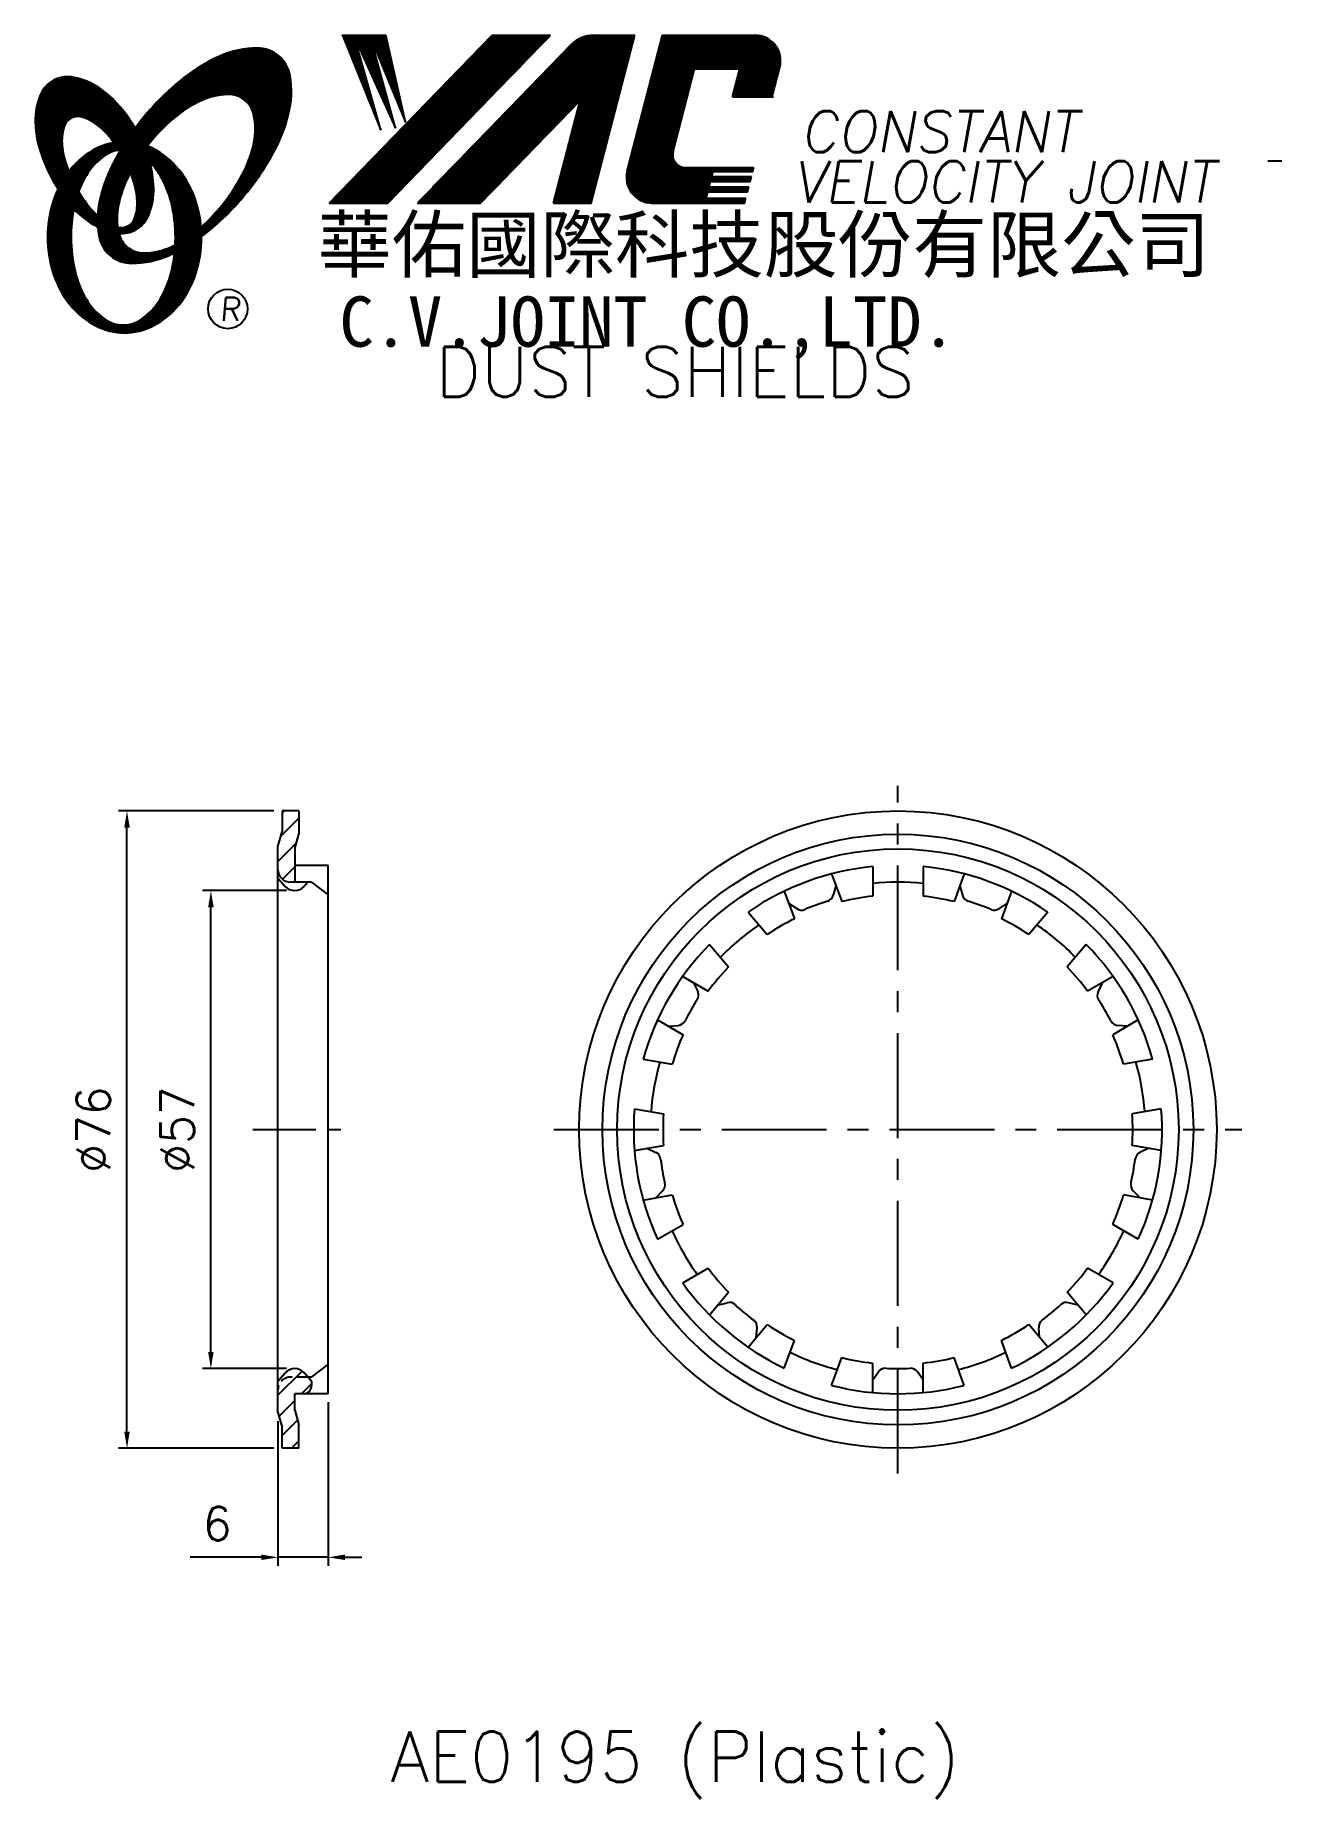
# Model space of a CAD drawing. Extents: x 596 to 744, y 289 to 499.
import ezdxf
from ezdxf.enums import TextEntityAlignment as Align

# ---------------------------------------------------------------- set-up
doc = ezdxf.new("R2010")
doc.units = 0
doc.header["$LTSCALE"] = 10
doc.header["$MEASUREMENT"] = 0
doc.linetypes.add('CENTER', pattern=[2, 1.25, -0.25, 0.25, -0.25])
doc.linetypes.add('HIDDEN2', pattern=[0.1875, 0.125, -0.0625])
doc.layers.get('0').update_dxf_attribs({"linetype": 'CONTINUOUS'})
doc.layers.get('DEFPOINTS').update_dxf_attribs({"linetype": 'CONTINUOUS'})
doc.layers.add('4', color=7, linetype='CONTINUOUS')
doc.styles.add('CHINA', font='KAIU.TTF')
doc.styles.add('ITALICC', font='simplex.shx')
doc.dimstyles.new('STANDARD$0', dxfattribs={"dimtxt": 4, "dimasz": 2, "dimexe": 1, "dimexo": 1, "dimgap": 2, "dimtad": 1, "dimdec": 4, "dimzin": 10, "dimtxsty": 'ITALICC', "dimcen": 2, "dimclrd": 5, "dimclre": 5, "dimclrt": 18, "dimaunit": 1, "dimazin": 3, "dimtp": 0.1, "dimtfac": 0.7, "dimtdec": 4, "dimtmove": 0, "dimatfit": 3, "dimtolj": 1, "dimtzin": 10})
pattern_1 = [(45, (496.552599, 291.632187), (-0.00883883476, 0.00883883476), [])]
pattern_2 = [(45, (665.143144, 255.327778), (-0.00727476112, 0.00727476112), [])]

# ---------------------------------------------------------------- blocks, each defined once
blk = doc.blocks.new('*D4')
at = {"color": 5, "linetype": 'BYBLOCK'}
for p, q in [((620.52, 397.07), (610.52, 397.07)), ((611.52, 342.07), (611.52, 395.07)), ((620.52, 340.07), (610.52, 340.07))]:
    blk.add_line(p, q, dxfattribs=at)
for points in [[(611.19, 395.07), (611.85, 395.07), (611.52, 397.07)], [(611.19, 342.07), (611.85, 342.07), (611.52, 340.07)]]:
    blk.add_solid(points, dxfattribs=at)
at = {"layer": 'DEFPOINTS', "color": 0, "linetype": 'BYBLOCK'}
for p in [(611.52, 397.07), (621.52, 397.07), (621.52, 340.07)]:
    blk.add_point(p, dxfattribs=at)
at = {"color": 18, "linetype": 'BYBLOCK', "insert": (607.52, 368.57), "char_height": 4, "attachment_point": 5, "rotation": 90, "style": 'ITALICC'}
blk.add_mtext('\\A1;∅57', dxfattribs=at)
blk = doc.blocks.new('*D5')
at = {"color": 5, "linetype": 'BYBLOCK'}
for p, q in [((619.02, 406.57), (600.52, 406.57)), ((601.52, 332.57), (601.52, 404.57)), ((619.02, 330.57), (600.52, 330.57))]:
    blk.add_line(p, q, dxfattribs=at)
for points in [[(601.19, 404.57), (601.85, 404.57), (601.52, 406.57)], [(601.19, 332.57), (601.85, 332.57), (601.52, 330.57)]]:
    blk.add_solid(points, dxfattribs=at)
at = {"layer": 'DEFPOINTS', "color": 0, "linetype": 'BYBLOCK'}
for p in [(601.52, 406.57), (620.02, 406.57), (620.02, 330.57)]:
    blk.add_point(p, dxfattribs=at)
at = {"color": 18, "linetype": 'BYBLOCK', "insert": (597.52, 368.57), "char_height": 4, "attachment_point": 5, "rotation": 90, "style": 'ITALICC'}
blk.add_mtext('\\A1;∅76', dxfattribs=at)
blk = doc.blocks.new('*D6')
at = {"color": 5, "linetype": 'BYBLOCK'}
for p, q in [((625.52, 336.07), (625.52, 316.57)), ((619.52, 333.82), (619.52, 316.57)), ((617.52, 317.57), (609.04, 317.57)), ((625.52, 317.57), (619.52, 317.57)), ((627.52, 317.57), (629.52, 317.57))]:
    blk.add_line(p, q, dxfattribs=at)
for points in [[(617.52, 317.9), (617.52, 317.24), (619.52, 317.57)], [(627.52, 317.9), (627.52, 317.24), (625.52, 317.57)]]:
    blk.add_solid(points, dxfattribs=at)
at = {"layer": 'DEFPOINTS', "color": 0, "linetype": 'BYBLOCK'}
for p in [(625.52, 337.07), (619.52, 334.82), (619.52, 317.57)]:
    blk.add_point(p, dxfattribs=at)
at = {"color": 18, "linetype": 'BYBLOCK', "insert": (612.28, 321.57), "char_height": 4, "attachment_point": 5, "style": 'ITALICC'}
blk.add_mtext('\\A1;6', dxfattribs=at)

msp = doc.modelspace()

# ---------------------------------------------------------------- hatches: boundary and pattern name
at = {"layer": '4', "linetype": 'CONTINUOUS'}
h = msp.add_hatch(dxfattribs=at)
h.set_pattern_fill('ANSI31', color=5, scale=0.1, style=0)
h.set_pattern_definition(pattern_1)
h.paths.add_polyline_path([(657.0113, 499.06317), (650.054, 499.06317), (630.63739, 479.05941), (637.5947, 479.05941)])
h.paths.add_polyline_path([(660.55819, 491.2976), (657.37782, 479.05941), (661.85881, 479.05941), (667.05724, 499.06317), (662.16051, 499.06317, 0.202785967), (659.42644, 497.90675), (641.13231, 479.05941), (648.67922, 479.05941)])
h.paths.add_polyline_path([(674.1853, 495.06475), (679.57902, 495.06475), (678.71, 491.72074), (683.42682, 491.72074), (684.34354, 495.2483, 0.490800957), (681.39334, 499.06317), (670.35902, 499.06317), (666.15197, 482.87428, 0.490800957), (669.10217, 479.05941), (680.13649, 479.05941), (680.29093, 479.65372), (675.57411, 479.65372), (675.76748, 480.39781), (680.4843, 480.39781), (680.64286, 481.00794), (675.92604, 481.00794), (676.08728, 481.62841), (680.8041, 481.62841), (680.96028, 482.2294), (676.24346, 482.2294), (676.40026, 482.83278), (681.11708, 482.83278), (681.23382, 483.28198), (673.09407, 483.28198, -0.490800957), (671.61897, 485.18941)])
h = msp.add_hatch(dxfattribs=at)
h.set_pattern_fill('ANSI31', color=1, scale=0.1, style=0)
h.set_pattern_definition(pattern_1)
h.paths.add_polyline_path([(637.36937, 499.06317), (632.19204, 499.06317), (636.7628, 487.75943), (633.69687, 498.71741), (638.53161, 487.99509), (635.58359, 498.71741), (639.71081, 488.70206)])
h = msp.add_hatch(dxfattribs=at)
h.set_pattern_fill('ANSI31', color=5, scale=0.082305, style=0)
h.set_pattern_definition([(45, (496.552599, 291.632187), (-0.00727476112, 0.00727476112), [])])
h.paths.add_polyline_path([(618.58807, 492.00069, -0.172879177), (620.52954, 491.34213, -0.172879177), (621.61684, 489.60407, -0.104527385), (621.64461, 486.27588, -0.065680101), (620.47508, 482.87393, -0.051823203), (618.03467, 479.03154, -0.044272532), (615.3597, 476.2052, -0.020203161), (615.41328, 475.06728, 0.006517006), (615.81783, 475.37936, 0.049863361), (620.37125, 479.79242, 0.049863361), (623.96089, 485.01959, 0.063682799), (625.78193, 489.64693, 0.103597411), (625.97123, 494.23091, 0.177892575), (624.62263, 496.60118, 0.177892575), (622.06024, 497.53451, 0.103597411), (617.57244, 496.58146, 0.063682799), (613.31469, 494.01239, 0.049863361), (608.76127, 489.59933, 0.016070017), (607.49057, 487.99302, -0.007061632), (607.73785, 487.55598, -0.031648676), (608.69044, 485.51941, -0.008069351), (609.12235, 486.08372, -0.051823203), (612.30072, 489.34217, -0.065680101), (615.34265, 491.26253, -0.104527385)])
h.paths.add_polyline_path([(605.5124, 478.83937, -0.065680101), (606.68193, 482.24133, -0.006063428), (606.92587, 482.71634, 0.027613469), (606.19904, 484.30441, 0.017011252), (605.66562, 485.23939, 0.007829282), (605.17163, 484.37216, 0.063682799), (603.35059, 479.74482, 0.103597411), (603.16129, 475.16085, 0.177892575), (604.5099, 472.79057, 0.177892575), (607.07229, 471.85724, 0.103597411), (611.56009, 472.81029, 0.008811776), (612.18705, 473.10036, 0.013922709), (612.26438, 474.07017, -0.009086703), (611.81436, 473.85273, -0.104527385), (608.56894, 473.11456, -0.172879177), (606.62747, 473.77313, -0.172879177), (605.54018, 475.51118, -0.104527385)])
h = msp.add_hatch(dxfattribs=at)
h.set_pattern_fill('ANSI31', color=3, scale=0.082305, style=0)
h.set_pattern_definition(pattern_2)
h.paths.add_polyline_path([(602.79157, 493.05153, 0.106488277), (599.84969, 494.0901, 0.158297415), (597.75949, 493.69506, 0.158297415), (596.30016, 492.14737, 0.106488277), (595.58934, 489.1096, 0.071723199), (596.00739, 485.79664, 0.058080454), (597.55237, 481.98126, 0.058080454), (599.93342, 478.62347, 0.071723199), (602.49866, 476.48571, 0.020895977), (603.03884, 476.18372, -0.030777155), (603.02294, 477.55994, -0.042059526), (601.92658, 478.7227, -0.04691039), (600.30742, 481.20385, -0.04691039), (599.17914, 483.94334, -0.060581117), (598.77704, 486.20541, -0.10187153), (599.08866, 488.29361, -0.185892489), (599.86875, 489.18525, -0.185892489), (601.04539, 489.32337, -0.10187153), (602.94304, 488.39783, -0.060581117), (604.57987, 486.78556, -0.04691039), (606.19904, 484.30441, -0.04691039), (607.32732, 481.56493, -0.060581117), (607.72942, 479.30286, -0.10187153), (607.4178, 477.21466, -0.185892489), (606.63771, 476.32302, -0.185892489), (605.46106, 476.1849, -0.002013383), (605.42026, 476.19552, 0.021593804), (605.54018, 475.51118, 0.006477741), (605.55818, 475.43415, 0.14950097), (607.53074, 475.84218, 0.158297415), (608.99007, 477.38987, 0.106488277), (609.70088, 480.42764, 0.071723199), (609.28284, 483.7406, 0.058080454), (607.73785, 487.55598, 0.058080454), (605.35681, 490.91378, 0.071723199)])
h = msp.add_hatch(dxfattribs=at)
h.set_pattern_fill('ANSI31', color=1, scale=0.082305, style=0)
h.set_pattern_definition(pattern_2)
h.paths.add_polyline_path([(603.88519, 484.72808, -0.120168026), (605.57698, 485.38147, 0.016865385), (604.97722, 486.26421, 0.076648372), (602.82099, 485.54529, 0.104809576), (599.73654, 483.03219, 0.005838257), (599.5696, 482.81999, 0.028089978), (600.30742, 481.20385, 0.014237292), (600.74955, 480.41881, -0.045767751), (601.67473, 482.35565, -0.106890197)])
h.paths.add_polyline_path([(599.85382, 474.97346, -0.048711043), (600.18392, 478.3538, -0.007865741), (599.93342, 478.62347, -0.037695478), (598.29754, 480.74223, 0.03042545), (597.77222, 479.43825, 0.080710289), (597.04678, 474.97346, 0.080710289), (597.77222, 470.50867, 0.089265679), (599.73654, 466.91473, 0.104809576), (602.82099, 464.40163, 0.11926607), (606.23019, 463.57669, 0.11926607), (609.63938, 464.40163, 0.104809576), (612.72384, 466.91473, 0.089265679), (614.68816, 470.50867, 0.080710289), (615.41359, 474.97346, 0.080710289), (614.68816, 479.43825, 0.089265679), (612.72384, 483.03219, 0.104809576), (609.63938, 485.54529, 0.025513357), (608.94614, 485.85804, 0.004818181), (608.69044, 485.51941, -0.023722145), (609.23166, 483.92266, -0.065307489), (610.46684, 482.35565, -0.073950765), (611.77929, 479.15792, -0.060532391), (612.28774, 474.97346, -0.060532391), (611.77929, 470.789, -0.073950765), (610.46684, 467.59127, -0.106890197), (608.25637, 465.21884, -0.153118262), (606.07078, 464.53346, -0.153118262), (603.88519, 465.21884, -0.106890197), (601.67473, 467.59127, -0.073950765), (600.36228, 470.789, -0.060532391)])
h = msp.add_hatch(dxfattribs=at)
h.set_pattern_fill('ANSI31', color=5, scale=15, angle=180, style=0)
h.set_pattern_definition([(225, (557.6274, 543.1387), (1.325825, -1.325825), [])])
h.paths.add_polyline_path([(626.51982, 337.06908), (627.51982, 337.06908, 0.414213562), (628.51982, 338.06908), (628.51982, 338.56908), (628.07886, 339.06908), (626.01982, 339.06908, 0.414213562), (624.51982, 337.56908), (624.51982, 334.81908), (625.01982, 333.06908), (625.01982, 330.56908), (627.01982, 330.56908), (627.01982, 333.34919), (626.51982, 335.09919)])
h.paths.add_polyline_path([(628.07886, 339.06908), (627.64482, 339.56124, 0.451416276), (625.39482, 339.56124), (624.51982, 338.56908), (624.51982, 337.56908, -0.414213562), (626.01982, 339.06908)])
h.paths.add_polyline_path([(626.51982, 402.03897), (627.01982, 403.78897), (627.01982, 406.56908), (625.01982, 406.56908), (625.01982, 404.06908), (624.51982, 402.31908), (624.51982, 399.56908, 0.414213562), (626.01982, 398.06908), (626.51982, 398.06908)])

# ---------------------------------------------------------------- linework, layer by layer
at = {"layer": '4', "color": 5, "linetype": 'CONTINUOUS'}
for p, q in [((630.63739, 479.05941), (650.054, 499.06317)), ((637.5947, 479.05941), (657.0113, 499.06317)), ((650.054, 499.06317), (657.0113, 499.06317)), ((661.85881, 479.05941), (667.05724, 499.06317)), ((662.16051, 499.06317), (667.05724, 499.06317)), ((666.15197, 482.87428), (670.35902, 499.06317)), ((670.35902, 499.06317), (681.39334, 499.06317)), ((641.13231, 479.05941), (659.42644, 497.90675)), ((671.61897, 485.18941), (674.1853, 495.06475)), ((674.1853, 495.06475), (679.57902, 495.06475)), ((678.71, 491.72074), (679.57902, 495.06475)), ((683.42682, 491.72074), (684.34354, 495.2483)), ((648.67922, 479.05941), (660.55819, 491.2976)), ((657.37782, 479.05941), (660.55819, 491.2976)), ((678.71, 491.72074), (683.57725, 491.72074)), ((744.17189, 484.03454), (742.53593, 484.03454)), ((673.09407, 483.28198), (681.23382, 483.28198)), ((675.92604, 481.00794), (676.08728, 481.62841)), ((676.08728, 481.62841), (680.8041, 481.62841)), ((676.24346, 482.2294), (676.40026, 482.83278)), ((676.24346, 482.2294), (680.96028, 482.2294)), ((676.40026, 482.83278), (681.11708, 482.83278)), ((680.8041, 481.62841), (680.96028, 482.2294)), ((681.11708, 482.83278), (681.23382, 483.28198)), ((675.57411, 479.65372), (675.76748, 480.39781)), ((675.57411, 479.65372), (680.29093, 479.65372)), ((675.76748, 480.39781), (680.4843, 480.39781)), ((675.92604, 481.00794), (680.64286, 481.00794)), ((680.13649, 479.05941), (680.29093, 479.65372)), ((680.4843, 480.39781), (680.64286, 481.00794)), ((630.63739, 479.05941), (637.5947, 479.05941)), ((641.13231, 479.05941), (648.67922, 479.05941)), ((657.37782, 479.05941), (661.85881, 479.05941)), ((669.10217, 479.05941), (680.13649, 479.05941))]:
    msp.add_line(p, q, dxfattribs=at)
at = {"layer": '4', "color": 1, "linetype": 'CONTINUOUS'}
for p, q in [((632.19204, 499.06317), (636.7628, 487.75943)), ((632.19204, 499.06317), (637.36937, 499.06317)), ((636.7628, 487.75943), (633.69687, 498.71741)), ((633.69687, 498.71741), (638.53161, 487.99509)), ((635.58359, 498.71741), (639.71081, 488.70206)), ((638.53161, 487.99509), (635.58359, 498.71741)), ((639.71081, 488.70206), (637.36937, 499.06317))]:
    msp.add_line(p, q, dxfattribs=at)
at = {"layer": '4', "color": 5, "linetype": 'CENTER'}
for p, q in [((698.41731, 327.56908), (698.41731, 409.56908)), ((657.41731, 368.56908), (739.41731, 368.56908))]:
    msp.add_line(p, q, dxfattribs=at)
at = {"layer": '4', "color": 7, "linetype": 'CONTINUOUS'}
for p, q in [((627.01982, 406.56908), (625.01982, 406.56908)), ((625.01982, 406.56908), (625.01982, 404.06908)), ((627.01982, 406.56908), (627.01982, 403.78897)), ((624.51982, 402.31908), (625.01982, 404.06908)), ((626.51982, 402.03897), (627.01982, 403.78897)), ((624.51982, 334.81908), (624.51982, 402.31908)), ((626.51982, 402.03897), (626.51982, 398.06908)), ((630.51982, 400.06908), (626.51982, 400.06908)), ((630.51982, 337.06908), (630.51982, 400.06908)), ((695.41731, 399.9259), (695.41731, 396.4079)), ((701.41731, 399.9259), (701.41731, 396.4079)), ((624.51982, 398.56908), (625.39482, 397.57692)), ((628.51982, 398.06908), (626.01982, 398.06908)), ((628.07886, 398.06908), (627.64482, 397.57692)), ((628.51982, 398.06908), (630.51982, 396.56908)), ((690.51173, 399.06091), (691.71495, 395.75507)), ((691.02722, 397.64461), (690.71901, 396.5068)), ((706.3229, 399.06091), (705.11967, 395.75507)), ((705.80741, 397.64461), (706.11561, 396.5068)), ((684.87357, 397.00879), (686.0768, 393.70295)), ((685.38906, 395.59249), (686.35653, 394.91899)), ((711.44556, 395.59249), (710.47809, 394.91899)), ((711.96105, 397.00879), (710.75783, 393.70295)), ((680.55967, 394.51816), (682.821, 391.82322)), ((716.27495, 394.51816), (714.01363, 391.82322)), ((675.96341, 390.66143), (678.22473, 387.96649)), ((720.87122, 390.66143), (718.6099, 387.96649)), ((672.76151, 386.84556), (675.80819, 385.08657)), ((674.06678, 386.09197), (674.56205, 385.02224)), ((724.07311, 386.84556), (721.02644, 385.08657)), ((722.76785, 386.09197), (722.27257, 385.02224)), ((669.76151, 381.64941), (672.80819, 379.89041)), ((671.06678, 380.89581), (672.24082, 381.00176)), ((727.07311, 381.64941), (724.02644, 379.89041)), ((725.76785, 380.89581), (724.5938, 381.00176)), ((668.05782, 376.96856), (671.52237, 376.35766)), ((728.77681, 376.96856), (725.31226, 376.35766)), ((667.01593, 371.05971), (670.48048, 370.44882)), ((729.81869, 371.05971), (726.35415, 370.44882)), ((667.01593, 366.07845), (670.48048, 366.68934)), ((668.50023, 366.34017), (669.56723, 365.83907)), ((729.81869, 366.07845), (726.35415, 366.68934)), ((728.3344, 366.34017), (727.26739, 365.83907)), ((668.05782, 360.1696), (671.52237, 360.7805)), ((669.54212, 360.43132), (670.37339, 361.26714)), ((728.77681, 360.1696), (725.31226, 360.7805)), ((727.29251, 360.43132), (726.46124, 361.26714)), ((669.76151, 355.48875), (672.80819, 357.24774)), ((727.07311, 355.48875), (724.02644, 357.24774)), ((672.76151, 350.29259), (675.80819, 352.05159)), ((724.07311, 350.29259), (721.02644, 352.05159)), ((675.96341, 346.47673), (678.22473, 349.17167)), ((720.87122, 346.47673), (718.6099, 349.17167)), ((676.93221, 347.6313), (678.07169, 347.93329)), ((719.90241, 347.6313), (718.76294, 347.93329)), ((680.55967, 342.62), (682.821, 345.31494)), ((681.52848, 343.77458), (681.62801, 344.94918)), ((716.27495, 342.62), (714.01363, 345.31494)), ((715.30615, 343.77458), (715.20661, 344.94918)), ((684.87357, 340.12937), (686.0768, 343.4352)), ((711.96105, 340.12937), (710.75783, 343.4352)), ((690.51173, 338.07725), (691.71495, 341.38308)), ((695.41731, 337.21226), (695.41731, 340.73026)), ((701.41731, 337.21226), (701.41731, 340.73026)), ((706.3229, 338.07725), (705.11967, 341.38308)), ((624.51982, 338.56908), (625.39482, 339.56124)), ((628.51982, 338.56908), (627.64482, 339.56124)), ((628.51982, 339.06908), (628.07886, 339.06908)), ((628.51982, 339.06908), (630.51982, 340.56908)), ((628.51982, 338.56908), (628.51982, 338.06908)), ((695.41731, 338.71946), (696.09609, 339.68323)), ((701.41731, 338.71946), (700.73854, 339.68323)), ((626.51982, 335.09919), (626.51982, 337.06908)), ((630.51982, 337.06908), (626.51982, 337.06908)), ((624.51982, 334.81908), (625.01982, 333.06908)), ((626.51982, 335.09919), (627.01982, 333.34919)), ((625.01982, 330.56908), (625.01982, 333.06908)), ((627.01982, 330.56908), (627.01982, 333.34919)), ((627.01982, 330.56908), (625.01982, 330.56908))]:
    msp.add_line(p, q, dxfattribs=at)
at = {"layer": '4', "color": 5, "linetype": 'CENTER', "ltscale": 0.6}
msp.add_line((621.51982, 368.56908), (633.51982, 368.56908), dxfattribs=at)
at = {"layer": '4', "color": 5, "linetype": 'HIDDEN2'}
msp.add_line((628.07886, 339.06908), (626.01982, 339.06908), dxfattribs=at)
at = {"layer": '4', "color": 5, "linetype": 'CONTINUOUS'}
for points in [[(615.41328, 475.06728, 0.006517006), (615.81783, 475.37936, 0.049863361), (620.37125, 479.79242, 0.049863361), (623.96089, 485.01959, 0.063682799), (625.78193, 489.64693, 0.103597411), (625.97123, 494.23091, 0.177892575), (624.62263, 496.60118, 0.177892575), (622.06024, 497.53451, 0.103597411), (617.57244, 496.58146, 0.063682799), (613.31469, 494.01239, 0.049863361), (608.76127, 489.59933, 0.016070017), (607.49057, 487.99302)], [(615.3597, 476.2052, 0.044272532), (618.03467, 479.03154, 0.051823203), (620.47508, 482.87393, 0.065680101), (621.64461, 486.27588, 0.104527385), (621.61684, 489.60407, 0.172879177), (620.52954, 491.34213, 0.172879177), (618.58807, 492.00069, 0.104527385), (615.34265, 491.26253, 0.065680101), (612.30072, 489.34217, 0.051823203), (609.12235, 486.08372, 0.008069351), (608.69044, 485.51941)], [(605.66562, 485.23939, 0.007829282), (605.17163, 484.37216, 0.063682799), (603.35059, 479.74482, 0.103597411), (603.16129, 475.16085, 0.177892575), (604.5099, 472.79057, 0.177892575), (607.07229, 471.85724, 0.103597411), (611.56009, 472.81029, 0.008811776), (612.18705, 473.10036, 0.008811776)], [(606.92587, 482.71634, 0.006063428), (606.68193, 482.24133, 0.065680101), (605.5124, 478.83937, 0.104527385), (605.54018, 475.51118, 0.172879177), (606.62747, 473.77313, 0.172879177), (608.56894, 473.11456, 0.104527385), (611.81436, 473.85273, 0.009086703), (612.26438, 474.07017, 0.009086703)]]:
    msp.add_lwpolyline(points, format="xyb", dxfattribs=at)
at = {"layer": '4', "color": 3, "linetype": 'CONTINUOUS'}
for points in [[(605.55818, 475.43415, 0.14950097), (607.53074, 475.84218, 0.158297415), (608.99007, 477.38987, 0.106488277), (609.70088, 480.42764, 0.071723199), (609.28284, 483.7406, 0.058080454), (607.73785, 487.55598, 0.058080454), (605.35681, 490.91378, 0.071723199), (602.79157, 493.05153, 0.106488277), (599.84969, 494.0901, 0.158297415), (597.75949, 493.69506, 0.158297415), (596.30016, 492.14737, 0.106488277), (595.58934, 489.1096, 0.071723199), (596.00739, 485.79664, 0.058080454), (597.55237, 481.98126, 0.058080454), (599.93342, 478.62347, 0.071723199), (602.49866, 476.48571, 0.020895977), (603.03884, 476.18372, 0.020895977)], [(605.42026, 476.19552, 0.002013383), (605.46106, 476.1849, 0.185892489), (606.63771, 476.32302, 0.185892489), (607.4178, 477.21466, 0.10187153), (607.72942, 479.30286, 0.060581117), (607.32732, 481.56493, 0.04691039), (606.19904, 484.30441, 0.04691039), (604.57987, 486.78556, 0.060581117), (602.94304, 488.39783, 0.10187153), (601.04539, 489.32337, 0.185892489), (599.86875, 489.18525, 0.185892489), (599.08866, 488.29361, 0.10187153), (598.77704, 486.20541, 0.060581117), (599.17914, 483.94334, 0.04691039), (600.30742, 481.20385, 0.04691039), (601.92658, 478.7227, 0.042059526), (603.02294, 477.55994, 0.042059526)]]:
    msp.add_lwpolyline(points, format="xyb", dxfattribs=at)
at = {"layer": '4', "color": 1, "linetype": 'CONTINUOUS'}
for points in [[(598.29754, 480.74223, 0.03042545), (597.77222, 479.43825, 0.080710289), (597.04678, 474.97346, 0.080710289), (597.77222, 470.50867, 0.089265679), (599.73654, 466.91473, 0.104809576), (602.82099, 464.40163, 0.11926607), (606.23019, 463.57669, 0.11926607), (609.63938, 464.40163, 0.104809576), (612.72384, 466.91473, 0.089265679), (614.68816, 470.50867, 0.080710289), (615.41359, 474.97346, 0.080710289), (614.68816, 479.43825, 0.089265679), (612.72384, 483.03219, 0.104809576), (609.63938, 485.54529, 0.025513357), (608.94614, 485.85804, 0.025513357)], [(604.97722, 486.26421, 0.076648372), (602.82099, 485.54529, 0.104809576), (599.73654, 483.03219, 0.005838257), (599.5696, 482.81999, 0.005838257)], [(600.18392, 478.3538, 0.048711043), (599.85382, 474.97346, 0.060532391), (600.36228, 470.789, 0.073950765), (601.67473, 467.59127, 0.106890197), (603.88519, 465.21884, 0.153118262), (606.07078, 464.53346, 0.153118262), (608.25637, 465.21884, 0.106890197), (610.46684, 467.59127, 0.073950765), (611.77929, 470.789, 0.060532391), (612.28774, 474.97346, 0.060532391), (611.77929, 479.15792, 0.073950765), (610.46684, 482.35565, 0.065307489), (609.23166, 483.92266)], [(605.57698, 485.38147, 0.120168026), (603.88519, 484.72808, 0.106890197), (601.67473, 482.35565, 0.045767751), (600.74955, 480.41881, 0.045767751)]]:
    msp.add_lwpolyline(points, format="xyb", dxfattribs=at)
at = {"layer": '4', "color": 5, "linetype": 'CONTINUOUS'}
msp.add_circle((618.53443, 466.42774), 2.35282, dxfattribs=at)
at = {"layer": '4', "color": 7, "linetype": 'CONTINUOUS'}
for radius in [38, 35.21989, 33.46989]:
    msp.add_circle((698.41731, 368.56908), radius, dxfattribs=at)
at = {"layer": '4', "color": 5, "linetype": 'CONTINUOUS'}
for centre, radius, start, end in [((662.16051, 495.25293), 3.81024, 90, 135.8533387), ((681.39334, 496.01498), 3.04819, 345.4326059, 90), ((673.09407, 484.80607), 1.5241, 165.4326059, 270), ((669.10217, 482.1076), 3.04819, 165.4326059, 270)]:
    msp.add_arc(centre, radius, start, end, dxfattribs=at)
at = {"layer": '4', "color": 7, "linetype": 'CONTINUOUS'}
for centre, radius, start, end in [((626.01982, 399.56908), 1.5, 180, 270), ((698.41731, 368.56908), 31.5, 95.4650238, 124.5349762), ((698.41731, 368.56908), 31.5, 55.4650238, 84.5349762), ((626.51982, 398.56908), 1.5, 221.4096177, 318.5903823), ((698.41731, 368.56908), 29.5, 84.1632204, 95.8367796), ((698.41731, 368.56908), 28.5, 107.078312, 112.921688), ((689.7538, 396.76825), 1, 287.078312, 344.8436409), ((698.41731, 368.56908), 28, 96.1506398, 103.8493602), ((698.41731, 368.56908), 28, 76.1506398, 83.8493602), ((707.08083, 396.76825), 1, 195.1563591, 252.921688), ((698.41731, 368.56908), 28.5, 67.078312, 72.921688), ((698.41731, 368.56908), 28, 116.1506398, 123.8493602), ((686.92787, 395.7397), 1, 235.1563591, 292.921688), ((709.90676, 395.7397), 1, 247.078312, 304.8436409), ((698.41731, 368.56908), 28, 56.1506398, 63.8493602), ((698.41731, 368.56908), 29.5, 124.1632204, 135.8367796), ((698.41731, 368.56908), 29.5, 44.1632204, 55.8367796), ((698.41731, 368.56908), 31.5, 135.4650238, 164.5349762), ((698.41731, 368.56908), 31.5, 15.4650238, 44.5349762), ((698.41731, 368.56908), 28, 136.1506398, 143.8493602), ((698.41731, 368.56908), 28, 36.1506398, 43.8493602), ((673.65459, 384.6021), 1, 327.078312, 24.8436409), ((723.18003, 384.6021), 1, 155.1563591, 212.921688), ((698.41731, 368.56908), 28.5, 147.078312, 152.921688), ((698.41731, 368.56908), 28.5, 27.078312, 32.921688), ((672.15095, 381.99771), 1, 275.1563591, 332.921688), ((724.68368, 381.99771), 1, 207.078312, 264.8436409), ((698.41731, 368.56908), 28, 156.1506398, 163.8493602), ((698.41731, 368.56908), 28, 16.1506398, 23.8493602), ((698.41731, 368.56908), 29.5, 164.1632204, 175.8367796), ((698.41731, 368.56908), 29.5, 4.1632204, 15.8367796), ((698.41731, 368.56908), 31.5, 175.4650238, 204.5349762), ((698.41731, 368.56908), 28, 176.1506398, 183.8493602), ((698.41731, 368.56908), 28, 356.1506398, 3.8493602), ((698.41731, 368.56908), 31.5, 335.4650238, 4.5349762), ((669.14214, 364.93392), 1, 7.078312, 64.8436409), ((698.41731, 368.56908), 28.5, 187.078312, 192.921688), ((698.41731, 368.56908), 28.5, 347.078312, 352.921688), ((727.69248, 364.93392), 1, 115.1563591, 172.921688), ((669.66435, 361.97232), 1, 315.1563591, 12.921688), ((727.17027, 361.97232), 1, 167.078312, 224.8436409), ((698.41731, 368.56908), 28, 196.1506398, 203.8493602), ((698.41731, 368.56908), 28, 336.1506398, 343.8493602), ((698.41731, 368.56908), 29.5, 204.1632204, 215.8367796), ((698.41731, 368.56908), 29.5, 324.1632204, 335.8367796), ((698.41731, 368.56908), 28, 216.1506398, 223.8493602), ((698.41731, 368.56908), 28, 316.1506398, 323.8493602), ((698.41731, 368.56908), 31.5, 215.4650238, 244.5349762), ((698.41731, 368.56908), 31.5, 295.4650238, 324.5349762), ((678.32787, 346.96667), 1, 47.078312, 104.8436409), ((698.41731, 368.56908), 28.5, 227.078312, 232.921688), ((698.41731, 368.56908), 28.5, 307.078312, 312.921688), ((718.50676, 346.96667), 1, 75.1563591, 132.921688), ((680.63159, 345.03362), 1, 355.1563591, 52.921688), ((698.41731, 368.56908), 28, 236.1506398, 243.8493602), ((698.41731, 368.56908), 28, 296.1506398, 303.8493602), ((716.20304, 345.03362), 1, 127.078312, 184.8436409), ((698.41731, 368.56908), 29.5, 244.1632204, 255.8367796), ((698.41731, 368.56908), 28, 256.1506398, 263.8493602), ((698.41731, 368.56908), 28, 276.1506398, 283.8493602), ((698.41731, 368.56908), 29.5, 284.1632204, 295.8367796), ((626.51982, 338.56908), 1.5, 41.4096177, 138.5903823), ((696.91367, 339.10743), 1, 87.078312, 144.8436409), ((698.41731, 368.56908), 28.5, 267.078312, 272.921688), ((699.92096, 339.10743), 1, 35.1563591, 92.921688), ((627.51982, 338.06908), 1, 270, 0), ((698.41731, 368.56908), 31.5, 255.4650238, 284.5349762)]:
    msp.add_arc(centre, radius, start, end, dxfattribs=at)
at = {"layer": '4', "color": 5, "linetype": 'HIDDEN2'}
msp.add_arc((626.01982, 337.56908), 1.5, 90, 180, dxfattribs=at)

# ---------------------------------------------------------------- texts
at = {"layer": '4', "color": 5, "linetype": 'CONTINUOUS', "style": 'ITALICC'}
for s, height, oblique, p in [('CONSTANT', 4.9, 10, (686.7862, 485.12988)), ('VELOCITY JOINT', 4.9, 10, (685.90797, 479.13449)), ('R', 2.75625, 5, (617.57574, 465.01814))]:
    msp.add_text(s, height=height, dxfattribs=dict(at, oblique=oblique)).set_placement(p)
at = {"layer": '4', "color": 7, "linetype": 'CONTINUOUS', "style": 'CHINA'}
for s, height, p in [('華佑國際科技股份有限公司', 6.5, (629.22403, 470.86956)), ('C.V.JOINT CO.,LTD.', 6, (631.85267, 461.92334))]:
    msp.add_text(s, height=height, dxfattribs=at).set_placement(p)
at = {"layer": '4', "color": 18, "linetype": 'CONTINUOUS', "style": 'ITALICC'}
for s, p in [('DUST SHIELDS', (671.85539, 455.93052)), ('AE0195 (Plastic)', (671.85539, 290.78313))]:
    msp.add_text(s, height=6, dxfattribs=at).set_placement(p, align=Align.CENTER)

# ---------------------------------------------------------------- dimensions: what is measured, and where the dimension line sits
at = {"layer": '4', "color": 7, "linetype": 'CONTINUOUS'}
dim = msp.add_linear_dim(base=(606.51984, 406.56908), p1=(625.01982, 330.56908), p2=(625.01982, 406.56908), angle=270, text='%%C76', dimstyle='STANDARD$0', override={"dimcen": 2.5, "dimaunit": 0, "dimtp": 0}, dxfattribs=at)
dim.commit()
dim.dimension.update_dxf_attribs({"geometry": '*D5', "text_midpoint": (602.51984, 368.56908), "insert": (5, 0)})
dim = msp.add_linear_dim(base=(616.5198, 397.06908), p1=(626.51982, 340.06908), p2=(626.51982, 397.06908), angle=90, text='%%C57', dimstyle='STANDARD$0', dxfattribs=at)
dim.commit()
dim.dimension.update_dxf_attribs({"geometry": '*D4', "text_midpoint": (612.5198, 368.56908), "insert": (5, 0)})
dim = msp.add_linear_dim(base=(624.51982, 317.56906), p1=(630.51982, 337.06908), p2=(624.51982, 334.81908), text='6', dimstyle='STANDARD$0', dxfattribs=at)
dim.commit()
dim.dimension.update_dxf_attribs({"geometry": '*D6', "text_midpoint": (617.28172, 321.56906), "insert": (5, 0)})

doc.saveas('drawing.dxf')
